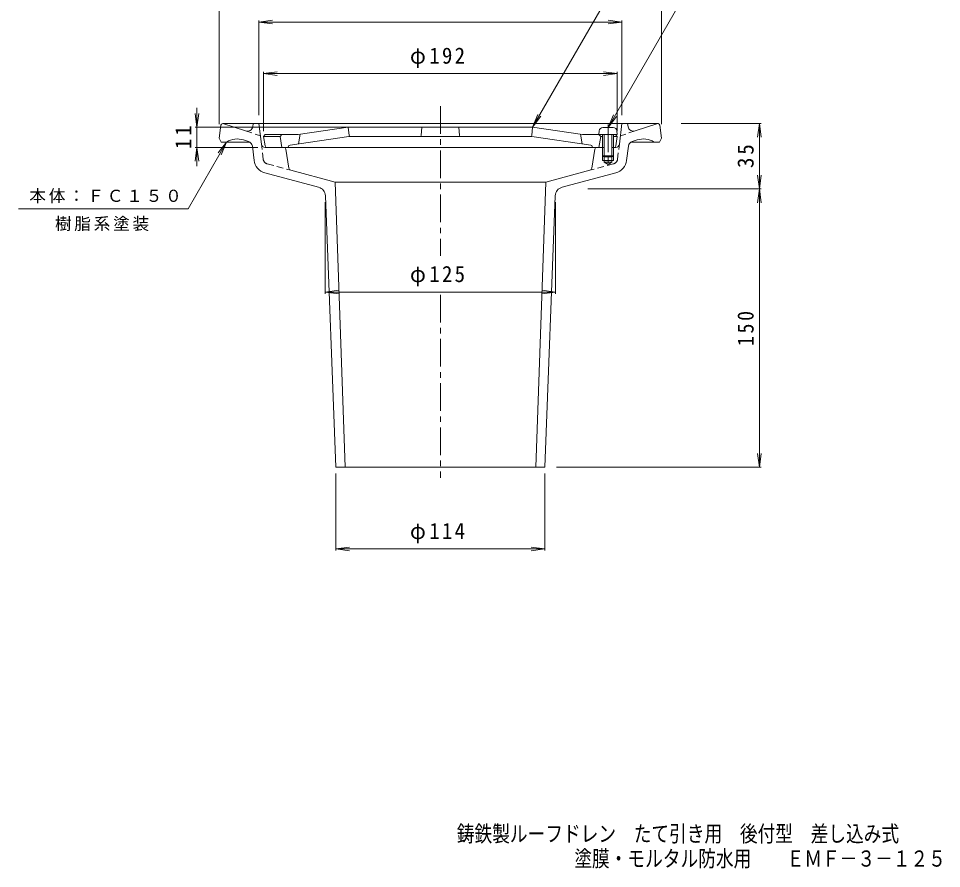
# Model space of a CAD drawing. Units: millimetres, scale not verified. Extents: x -274 to 227, y -346 to 366.
# Drawn here: x -274 to 227, y -346 to 116 of the extents above; entities that cross this region are included whole.
import ezdxf
from ezdxf.enums import TextEntityAlignment as Align

# ---------------------------------------------------------------- set-up
doc = ezdxf.new("R2010")
doc.units = ezdxf.units.MM
doc.header["$LTSCALE"] = 3
doc.linetypes.add('CHAIN1', pattern=[8, 5, -1, 1, -1])
doc.linetypes.add('DASHED1', pattern=[1.8, 1.2, -0.6])
for name, color, linetype, lineweight in [('0-0_通り芯', 3, 'Continuous', 9), ('0-2_仕上', 6, 'Continuous', 9), ('0-4_その他', 7, 'Continuous', 9), ('0-5_寸法', 7, 'Continuous', 9), ('0-A', 4, 'Continuous', 9)]:
    doc.layers.add(name, color=color, linetype=linetype, lineweight=lineweight)
doc.layers.add('F-4_F-4ﾚｲﾔ', color=6, linetype='Continuous')
doc.styles.add('ＭＳ ゴシック', font='')
doc.styles.get('ＭＳ ゴシック').set_extended_font_data('MS Gothic')

msp = doc.modelspace()

# ---------------------------------------------------------------- linework, layer by layer
at = {"layer": '0-0_通り芯', "linetype": 'CHAIN1'}
for p, q in [((-44.728, 68.16), (-44.728, -13.16)), ((-44.728, -34.216), (-44.728, -133.539))]:
    msp.add_line(p, q, dxfattribs=at)
at = {"layer": '0-0_通り芯'}
for p, q in [((-163.837, 57.826), (-164.728, 50.702)), ((73.389, 58.702), (-162.845, 58.702)), ((-162.728, 58.702), (-150.44, 54.71)), ((-146.228, 58.702), (-146.57, 56.979)), ((-141.847, 47.459), (-143.228, 58.702)), ((52.392, 47.459), (53.772, 58.702)), ((56.772, 58.702), (57.114, 56.979)), ((73.272, 58.702), (60.984, 54.71)), ((74.382, 57.826), (75.272, 50.702)), ((-164.728, 50.702), (-163.728, 48.703)), ((75.272, 50.702), (74.272, 48.703)), ((-148.298, 48.703), (-163.728, 48.703)), ((-148.81, 48.923), (-151.54, 49.81)), ((-146.759, 46.435), (-145.812, 38.721)), ((-129.576, 45.702), (-139.862, 45.702)), ((40.12, 45.702), (44.142, 45.702)), ((48.402, 45.702), (50.406, 45.702)), ((57.303, 46.435), (56.356, 38.721)), ((58.843, 48.703), (74.272, 48.703)), ((59.354, 48.923), (62.085, 49.81)), ((-126.886, 34.558), (-128.59, 44.866)), ((37.43, 34.558), (39.134, 44.866)), ((43.272, 41.641), (43.272, 38.702)), ((44.142, 40.702), (44.142, 37.702)), ((48.402, 40.702), (48.402, 37.702)), ((49.272, 41.641), (49.272, 38.702)), ((43.272, 38.702), (49.272, 38.702)), ((44.142, 37.702), (48.402, 37.702)), ((44.142, 37.702), (46.272, 36.473)), ((48.402, 37.702), (46.272, 36.473)), ((-110.79, 24.157), (-139.942, 31.968)), ((-125.794, 33.354), (-101.878, 26.945)), ((36.338, 33.354), (12.422, 26.945)), ((21.334, 24.157), (50.486, 31.968)), ((-101.878, 26.945), (-96.478, -127.855)), ((12.422, 26.945), (-101.878, 26.945)), ((12.422, 26.945), (7.022, -127.855)), ((-107.088, 19.517), (-101.478, -127.855)), ((17.632, 19.517), (12.022, -127.855)), ((12.022, -127.855), (-101.478, -127.855))]:
    msp.add_line(p, q, dxfattribs=at)
at = {"layer": '0-0_通り芯', "linetype": 'DASHED1'}
for p, q in [((-150.44, 54.71), (-142.418, 52.103)), ((60.984, 54.71), (52.962, 52.103)), ((-140.849, 39.33), (-141.847, 47.459)), ((51.394, 39.33), (52.392, 47.459)), ((-138.648, 36.798), (-125.794, 33.354)), ((49.192, 36.798), (36.338, 33.354))]:
    msp.add_line(p, q, dxfattribs=at)
at = {"layer": '0-0_通り芯'}
for centre, radius, start, end in [((-162.845, 57.702), 1, 90, 172.87604), ((-149.513, 57.563), 3, 251.99994, 348.7693), ((60.057, 57.563), 3, 191.2307, 288.00006), ((73.389, 57.702), 1, 7.12396, 90), ((-154.939, 39.348), 11, 72.00012, 121.74939), ((65.484, 39.348), 11, 58.25061, 107.99988), ((-149.737, 46.07), 3, 6.99995, 72), ((-139.862, 47.702), 2, 186.99998, 270), ((-129.576, 44.702), 1, 9.38719, 90), ((40.12, 44.702), 1, 90, 170.61281), ((50.406, 47.702), 2, 270, 353.00002), ((60.281, 46.07), 3, 107.99954, 172.99998), ((-137.872, 39.696), 8, 186.99896, 254.99934), ((48.416, 39.696), 8, 285.00066, 353.00104), ((-125.406, 34.803), 1.5, 189.38734, 255.00026), ((35.95, 34.803), 1.5, 284.99974, 350.61266), ((-112.084, 19.327), 5, 2.18018, 75.00006), ((22.628, 19.327), 5, 104.99994, 177.81982)]:
    msp.add_arc(centre, radius, start, end, dxfattribs=at)
at = {"layer": '0-0_通り芯', "linetype": 'DASHED1'}
for centre, start, end in [((-137.872, 39.696), 186.99896, 254.99934), ((48.416, 39.696), 285.00066, 353.00104)]:
    msp.add_arc(centre, 3, start, end, dxfattribs=at)
at = {"layer": '0-2_仕上'}
for p, q in [((-94.728, 56.702), (-121.928, 52.702)), ((5.272, 56.702), (-94.728, 56.702)), ((-94.728, 56.702), (-94.273, 52.153)), ((-54.728, 56.702), (-55.183, 52.153)), ((-34.728, 56.702), (-34.273, 52.153)), ((5.272, 56.702), (4.817, 52.153)), ((5.272, 56.702), (32.472, 52.702)), ((-139.728, 52.702), (-140.728, 51.702)), ((-139.867, 46.538), (-140.728, 51.702)), ((-131.728, 51.702), (-140.728, 51.702)), ((-121.928, 52.702), (-139.728, 52.702)), ((-94.362, 51.702), (-126.319, 47.003)), ((-120.728, 52.879), (-121.728, 47.678)), ((-94.362, 51.702), (4.906, 51.702)), ((4.906, 51.702), (36.863, 47.003)), ((31.272, 52.879), (32.272, 47.678)), ((32.472, 52.702), (50.272, 52.702)), ((42.272, 51.702), (43.272, 51.702)), ((49.272, 51.702), (51.272, 51.702)), ((50.272, 52.702), (51.272, 51.702)), ((50.411, 46.538), (51.272, 51.702)), ((43.272, 45.702), (-138.881, 45.702)), ((-127.166, 46.132), (-127.163, 46.155)), ((37.711, 46.132), (37.707, 46.155)), ((49.425, 45.702), (49.272, 45.702))]:
    msp.add_line(p, q, dxfattribs=at)
for points in [[(-130.728, 52.702), (-131.728, 51.702), (-130.728, 45.702)], [(41.272, 52.702), (42.272, 51.702), (41.272, 45.702)]]:
    msp.add_lwpolyline(points, dxfattribs=at)
for centre, radius, start, end in [((-93.775, 52.202), 0.5, 185.71199, 270), ((-55.68, 52.202), 0.5, 270, 354.28801), ((-33.775, 52.202), 0.5, 185.71199, 270), ((4.32, 52.202), 0.5, 270, 354.28801), ((-138.881, 46.702), 1, 189.46085, 270), ((-127.661, 46.202), 0.5, 270, 351.86848), ((-126.173, 46.014), 1, 98.3656, 171.86833), ((36.718, 46.014), 1, 8.13167, 81.6344), ((38.206, 46.202), 0.5, 188.13152, 270), ((49.425, 46.702), 1, 270, 350.53915)]:
    msp.add_arc(centre, radius, start, end, dxfattribs=at)
at = {"layer": '0-4_その他'}
for p, q in [((-164.728, 139.859), (-164.728, 58.298)), ((75.272, 139.859), (75.272, 58.298)), ((-143.228, 113.774), (-135.792, 114.753)), ((-143.228, 114.674), (-143.228, 63.349)), ((-143.228, 113.774), (53.772, 113.774)), ((-143.228, 113.774), (-135.792, 112.795)), ((53.772, 113.774), (46.336, 114.753)), ((53.772, 113.774), (46.336, 112.795)), ((53.772, 114.674), (53.772, 63.349)), ((-140.728, 85.817), (-133.292, 86.796)), ((-140.728, 86.717), (-140.728, 54.554)), ((-140.728, 85.817), (51.272, 85.817)), ((-140.728, 85.817), (-133.292, 84.838)), ((51.272, 85.817), (43.836, 86.796)), ((51.272, 85.817), (43.836, 84.838)), ((51.272, 86.717), (51.272, 54.554)), ((-176.856, 67.275), (-176.856, 35.675)), ((-176.856, 56.702), (-177.835, 64.138)), ((-176.856, 56.702), (-175.877, 64.138)), ((-177.756, 56.702), (-94.728, 56.702)), ((129.296, 58.702), (85.88, 58.702)), ((128.396, 58.702), (127.417, 51.267)), ((128.396, 23.202), (128.396, 58.702)), ((128.396, 58.702), (129.375, 51.267)), ((-176.856, 45.702), (-177.835, 38.267)), ((-177.756, 45.702), (-143.802, 45.702)), ((-176.856, 45.702), (-175.877, 38.267)), ((128.396, 23.202), (127.417, 30.638)), ((128.396, 23.202), (129.375, 30.638)), ((129.296, 23.202), (35.267, 23.202)), ((128.396, 23.202), (127.417, 15.767)), ((128.396, -127.855), (128.396, 23.202)), ((128.396, 23.202), (129.375, 15.767)), ((-107.228, -33.627), (-107.228, 16.105)), ((17.772, -33.627), (17.772, 16.105)), ((-107.228, -32.727), (-99.792, -31.748)), ((-107.228, -32.727), (17.772, -32.727)), ((-107.228, -32.727), (-99.792, -33.706)), ((17.772, -32.727), (10.336, -31.748)), ((17.772, -32.727), (10.336, -33.706)), ((128.396, -127.855), (127.417, -120.419)), ((128.396, -127.855), (129.375, -120.419)), ((129.296, -127.855), (18.203, -127.855)), ((-101.478, -173.094), (-101.478, -131.275)), ((12.022, -173.094), (12.022, -131.275)), ((-101.478, -172.194), (-94.042, -171.215)), ((-101.478, -172.194), (12.022, -172.194)), ((-101.478, -172.194), (-94.042, -173.173)), ((12.022, -172.194), (4.586, -171.215)), ((12.022, -172.194), (4.586, -173.173))]:
    msp.add_line(p, q, dxfattribs=at)
at = {"layer": '0-5_寸法'}
for p, q in [((5.272, 56.702), (75.992, 179.193)), ((46.272, 56.602), (96.411, 143.445)), ((5.272, 56.702), (8.142, 63.631)), ((5.272, 56.702), (9.838, 62.653)), ((46.272, 56.602), (49.142, 63.531)), ((46.272, 56.602), (50.838, 62.552)), ((-160.728, 48.702), (-181.655, 12.456)), ((-160.728, 48.702), (-165.293, 42.752)), ((-160.728, 48.702), (-163.598, 41.773)), ((-273.681, 12.456), (-181.655, 12.456))]:
    msp.add_line(p, q, dxfattribs=at)
at = {"layer": '0-A'}
for p, q in [((49.098, 56.602), (43.446, 56.602)), ((41.454, 54.777), (41.272, 52.702)), ((51.272, 52.702), (41.272, 52.702)), ((43.272, 52.702), (43.272, 41.202)), ((44.142, 52.702), (44.142, 40.702)), ((48.402, 52.702), (48.402, 40.702)), ((49.272, 52.702), (49.272, 41.202)), ((51.091, 54.777), (51.272, 52.702)), ((43.272, 41.202), (49.272, 41.202)), ((43.272, 41.202), (44.142, 40.702)), ((44.142, 40.702), (48.402, 40.702)), ((49.272, 41.202), (48.402, 40.702))]:
    msp.add_line(p, q, dxfattribs=at)
at = {"layer": '0-A', "linetype": 'CHAIN1'}
msp.add_line((46.272, 58.253), (46.272, 36.252), dxfattribs=at)
at = {"layer": '0-A'}
for centre, start, end in [((43.446, 54.602), 90, 174.99998), ((49.098, 54.602), 5.00002, 90)]:
    msp.add_arc(centre, 2, start, end, dxfattribs=at)

# ---------------------------------------------------------------- texts
at = {"layer": '0-4_その他', "color": 2, "char_height": 8.798, "attachment_point": 7, "style": 'ＭＳ ゴシック'}
for s, insert in [('\\T1.21;\\W0.95;φ192', (-61.228, 88.817)), ('\\T1.21;\\W0.95;φ125', (-61.228, -29.727)), ('\\T1.21;\\W0.95;φ114', (-61.228, -169.194))]:
    msp.add_mtext(s, dxfattribs=dict(at, insert=insert))
at = {"layer": '0-4_その他', "color": 2, "char_height": 8.798, "attachment_point": 7, "rotation": 90, "style": 'ＭＳ ゴシック'}
for s, insert in [('\\T1.27;\\W0.95;11', (-179.856, 44.827)), ('\\T1.27;\\W0.95;35', (125.396, 34.577)), ('\\T1.27;\\W0.9;150', (125.396, -62.076))]:
    msp.add_mtext(s, dxfattribs=dict(at, insert=insert))
at = {"layer": '0-5_寸法', "char_height": 6.598, "attachment_point": 7, "style": 'ＭＳ ゴシック'}
for s, insert in [('\\T1.17;本体：ＦＣ１５０', (-267.785, 15.485)), ('\\T1.17;樹脂系塗装', (-253.885, 0.321))]:
    msp.add_mtext(s, dxfattribs=dict(at, insert=insert))
at = {"layer": 'F-4_F-4ﾚｲﾔ', "style": 'ＭＳ ゴシック', "width": 0.8}
for s, p in [('鋳鉄製ルーフドレン\u3000たて引き用\u3000後付型\u3000差し込み式', (-35.8, -333.777)), ('塗膜・モルタル防水用\u3000\u3000ＥＭＦ－３－１２５', (27.987, -347.277))]:
    msp.add_text(s, height=8.798, dxfattribs=at).set_placement(p, align=Align.BOTTOM_LEFT)

doc.saveas('drawing.dxf')
